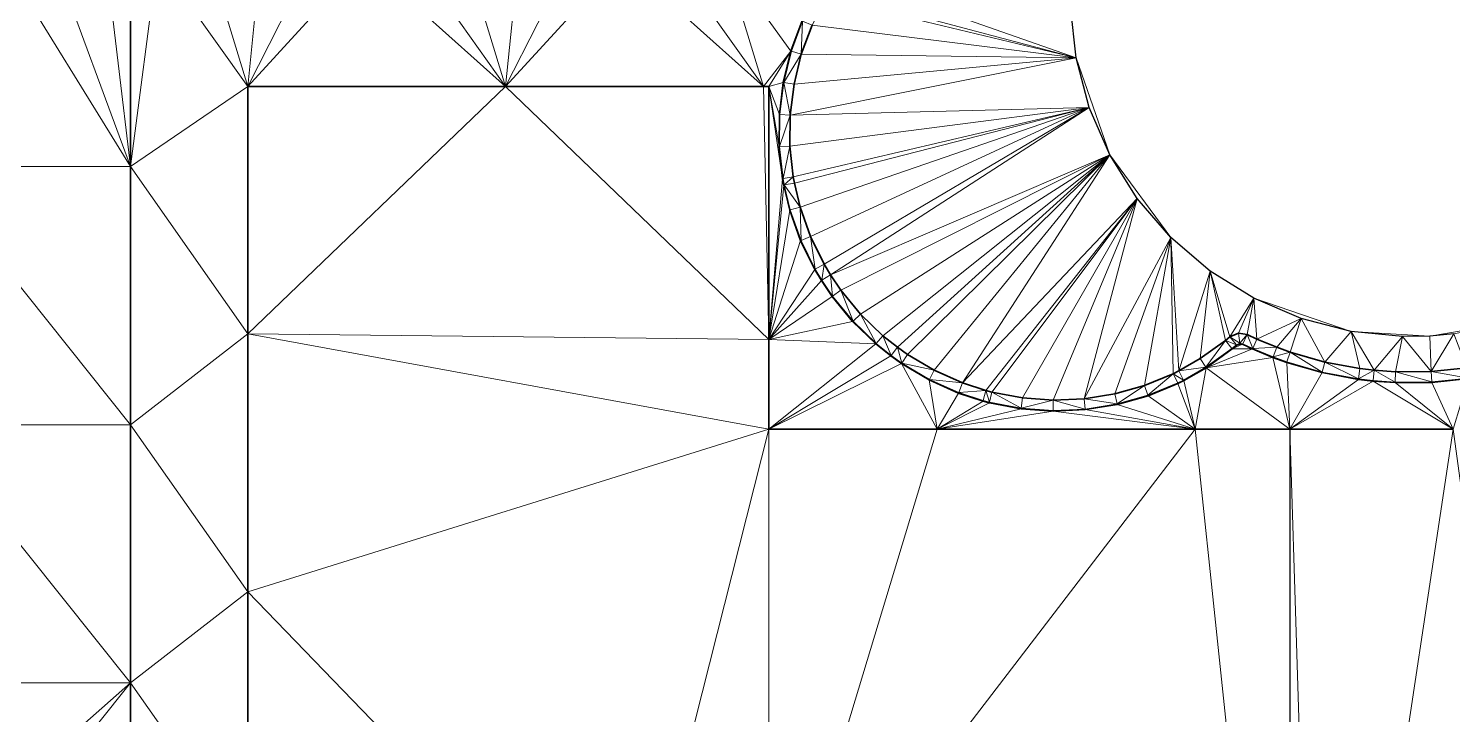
# Model space of a CAD drawing. Header units: metres. Extents: x 246428 to 246884, y 7418966 to 7419490.
# Drawn here: x 246824.65 to 246852.26, y 7419378 to 7419391.29 of the extents above; entities that cross this region are included whole.
import ezdxf

# ---------------------------------------------------------------- set-up
doc = ezdxf.new("R2010")
doc.units = ezdxf.units.M
doc.linetypes.add('blank name', pattern=[0])
doc.linetypes.add('HIDDEN', pattern=[9.525, 6.35, -3.175])
doc.layers.add('_12D_UNMAPPED', color=7, linetype='Continuous')
doc.layers.add('GRADELINES', color=250, linetype='HIDDEN', lineweight=25)
doc.layers.add('MISC_PATHS', color=7, linetype='Continuous', lineweight=35)
for name, color, linetype, lineweight, true_color in [('KERB_BACK', 7, 'Continuous', 35, 0x5fd2ff), ('KERB_LIP', 7, 'Continuous', 35, 0x5fd2ff), ('KERB_TOP', 7, 'Continuous', 18, 0xb9b9b9)]:
    doc.layers.add(name, color=color, linetype=linetype, lineweight=lineweight, true_color=true_color)

msp = doc.modelspace()

# ---------------------------------------------------------------- linework, layer by layer
at = {"layer": '_12D_UNMAPPED', "color": 3, "linetype": 'blank name', "lineweight": 0}
for points in [[(246826.627, 7419388.614, 36.378), (246822.627, 7419388.614, 36.338), (246824.149, 7419392.626, 36.327)], [(246825.149, 7419392.626, 36.337), (246826.627, 7419388.614, 36.378), (246824.149, 7419392.626, 36.327)], [(246826.149, 7419392.626, 36.347), (246826.627, 7419388.614, 36.378), (246825.149, 7419392.626, 36.337)], [(246826.627, 7419392.626, 36.351), (246826.627, 7419388.614, 36.378), (246826.149, 7419392.626, 36.347)], [(246826.627, 7419388.614, 36.378), (246826.627, 7419392.626, 36.351), (246827.149, 7419392.626, 36.355)], [(246828.9, 7419390.163, 36.391), (246826.627, 7419388.614, 36.378), (246827.149, 7419392.626, 36.355)], [(246828.149, 7419392.626, 36.363), (246828.9, 7419390.163, 36.391), (246827.149, 7419392.626, 36.355)], [(246829.149, 7419392.626, 36.371), (246828.9, 7419390.163, 36.391), (246828.149, 7419392.626, 36.363)], [(246833.9, 7419390.163, 36.428), (246828.9, 7419390.163, 36.391), (246831.149, 7419392.626, 36.387)], [(246831.149, 7419392.626, 36.387), (246828.9, 7419390.163, 36.391), (246830.149, 7419392.626, 36.379)], [(246830.149, 7419392.626, 36.379), (246828.9, 7419390.163, 36.391), (246829.149, 7419392.626, 36.371)], [(246832.149, 7419392.626, 36.395), (246833.9, 7419390.163, 36.428), (246831.149, 7419392.626, 36.387)], [(246833.149, 7419392.626, 36.402), (246833.9, 7419390.163, 36.428), (246832.149, 7419392.626, 36.395)], [(246834.149, 7419392.626, 36.41), (246833.9, 7419390.163, 36.428), (246833.149, 7419392.626, 36.402)], [(246838.9, 7419390.163, 36.465), (246833.9, 7419390.163, 36.428), (246836.149, 7419392.626, 36.426)], [(246836.149, 7419392.626, 36.426), (246833.9, 7419390.163, 36.428), (246835.149, 7419392.626, 36.418)], [(246835.149, 7419392.626, 36.418), (246833.9, 7419390.163, 36.428), (246834.149, 7419392.626, 36.41)], [(246837.149, 7419392.626, 36.434), (246838.9, 7419390.163, 36.465), (246836.149, 7419392.626, 36.426)], [(246838.149, 7419392.626, 36.441), (246838.9, 7419390.163, 36.465), (246837.149, 7419392.626, 36.434)], [(246839.648, 7419391.438, 36.462), (246839.431, 7419390.852, 36.465), (246838.149, 7419392.626, 36.441)], [(246839.431, 7419390.852, 36.465), (246838.9, 7419390.163, 36.465), (246838.149, 7419392.626, 36.441)], [(246844.959, 7419390.722, 36.998), (246840.175, 7419391.992, 36.917), (246840.395, 7419392.321, 36.921)], [(246844.959, 7419390.722, 36.998), (246840.395, 7419392.321, 36.921), (246844.853, 7419391.715, 36.996)], [(246844.959, 7419390.722, 36.998), (246840.113, 7419391.889, 36.916), (246840.175, 7419391.992, 36.917)], [(246844.959, 7419390.722, 36.998), (246839.841, 7419391.354, 36.912), (246840.113, 7419391.889, 36.916)], [(246839.431, 7419390.852, 36.465), (246839.648, 7419391.438, 36.462), (246839.441, 7419390.849, 36.909)], [(246839.441, 7419390.849, 36.909), (246839.648, 7419391.438, 36.462), (246839.657, 7419391.434, 36.912)], [(246839.441, 7419390.849, 36.909), (246839.657, 7419391.434, 36.912), (246839.632, 7419390.791, 36.909)], [(246839.632, 7419390.791, 36.909), (246839.657, 7419391.434, 36.912), (246839.841, 7419391.354, 36.912)], [(246839.632, 7419390.791, 36.909), (246839.841, 7419391.354, 36.912), (246844.959, 7419390.722, 36.998)], [(246839, 7419390.163, 36.465), (246838.9, 7419390.163, 36.465), (246839.431, 7419390.852, 36.465)], [(246839.283, 7419390.245, 36.467), (246839, 7419390.163, 36.465), (246839.431, 7419390.852, 36.465)], [(246839.283, 7419390.245, 36.467), (246839.431, 7419390.852, 36.465), (246839.441, 7419390.849, 36.909)], [(246839.293, 7419390.244, 36.907), (246839.283, 7419390.245, 36.467), (246839.441, 7419390.849, 36.909)], [(246839.293, 7419390.244, 36.907), (246839.441, 7419390.849, 36.909), (246839.632, 7419390.791, 36.909)], [(246839.49, 7419390.208, 36.907), (246839.293, 7419390.244, 36.907), (246839.632, 7419390.791, 36.909)], [(246839.416, 7419389.612, 36.906), (246839.49, 7419390.208, 36.907), (246844.959, 7419390.722, 36.998)], [(246845.214, 7419389.756, 37.003), (246839.416, 7419389.612, 36.906), (246844.959, 7419390.722, 36.998)], [(246839.49, 7419390.208, 36.907), (246839.632, 7419390.791, 36.909), (246844.959, 7419390.722, 36.998)], [(246845.612, 7419388.839, 37.01), (246845.214, 7419389.756, 37.003), (246844.959, 7419390.722, 36.998)], [(246826.627, 7419388.614, 36.378), (246828.9, 7419390.163, 36.391), (246828.9, 7419390.163, 36.391)], [(246828.9, 7419385.377, 36.423), (246826.627, 7419388.614, 36.378), (246828.9, 7419390.163, 36.391)], [(246833.9, 7419390.163, 36.428), (246839, 7419385.263, 36.498), (246828.9, 7419385.377, 36.423)], [(246833.9, 7419390.163, 36.428), (246828.9, 7419385.377, 36.423), (246828.9, 7419390.163, 36.391)], [(246833.9, 7419390.163, 36.428), (246828.9, 7419390.163, 36.391), (246828.9, 7419390.163, 36.391)], [(246839, 7419385.263, 36.498), (246833.9, 7419390.163, 36.428), (246838.9, 7419390.163, 36.465)], [(246839, 7419390.163, 36.465), (246839, 7419385.263, 36.498), (246838.9, 7419390.163, 36.465)], [(246839.207, 7419389.625, 36.471), (246839, 7419390.163, 36.465), (246839.283, 7419390.245, 36.467)], [(246839.27, 7419388.38, 36.479), (246839, 7419385.263, 36.498), (246839, 7419390.163, 36.465)], [(246839.202, 7419389.001, 36.475), (246839.27, 7419388.38, 36.479), (246839, 7419390.163, 36.465)], [(246839.202, 7419389.001, 36.475), (246839, 7419390.163, 36.465), (246839.207, 7419389.625, 36.471)], [(246839.207, 7419389.625, 36.471), (246839.283, 7419390.245, 36.467), (246839.293, 7419390.244, 36.907)], [(246839.217, 7419389.625, 36.906), (246839.207, 7419389.625, 36.471), (246839.293, 7419390.244, 36.907)], [(246839.217, 7419389.625, 36.906), (246839.293, 7419390.244, 36.907), (246839.416, 7419389.612, 36.906)], [(246839.416, 7419389.612, 36.906), (246839.293, 7419390.244, 36.907), (246839.49, 7419390.208, 36.907)], [(246839.477, 7419388.415, 36.908), (246839.412, 7419389.011, 36.906), (246845.214, 7419389.756, 37.003)], [(246839.412, 7419389.011, 36.906), (246839.416, 7419389.612, 36.906), (246845.214, 7419389.756, 37.003)], [(246839.498, 7419388.296, 36.908), (246839.477, 7419388.415, 36.908), (246845.214, 7419389.756, 37.003)], [(246839.61, 7419387.829, 36.91), (246839.498, 7419388.296, 36.908), (246845.214, 7419389.756, 37.003)], [(246839.811, 7419387.263, 36.914), (246839.61, 7419387.829, 36.91), (246845.214, 7419389.756, 37.003)], [(246840.075, 7419386.724, 36.919), (246839.811, 7419387.263, 36.914), (246845.214, 7419389.756, 37.003)], [(246840.198, 7419386.518, 36.921), (246840.075, 7419386.724, 36.919), (246845.214, 7419389.756, 37.003)], [(246845.612, 7419388.839, 37.01), (246840.198, 7419386.518, 36.921), (246845.214, 7419389.756, 37.003)], [(246839.212, 7419389.001, 36.906), (246839.202, 7419389.001, 36.475), (246839.217, 7419389.625, 36.906)], [(246839.202, 7419389.001, 36.475), (246839.207, 7419389.625, 36.471), (246839.217, 7419389.625, 36.906)], [(246839.212, 7419389.001, 36.906), (246839.217, 7419389.625, 36.906), (246839.416, 7419389.612, 36.906)], [(246839.412, 7419389.011, 36.906), (246839.212, 7419389.001, 36.906), (246839.416, 7419389.612, 36.906)], [(246839.27, 7419388.38, 36.479), (246839.202, 7419389.001, 36.475), (246839.212, 7419389.001, 36.906)], [(246839.28, 7419388.381, 36.908), (246839.212, 7419389.001, 36.906), (246839.412, 7419389.011, 36.906)], [(246839.28, 7419388.381, 36.908), (246839.27, 7419388.38, 36.479), (246839.212, 7419389.001, 36.906)], [(246839.477, 7419388.415, 36.908), (246839.28, 7419388.381, 36.908), (246839.412, 7419389.011, 36.906)], [(246840.4, 7419386.22, 36.925), (246840.198, 7419386.518, 36.921), (246845.612, 7419388.839, 37.01)], [(246840.781, 7419385.756, 36.931), (246840.4, 7419386.22, 36.925), (246845.612, 7419388.839, 37.01)], [(246841.213, 7419385.339, 36.939), (246840.781, 7419385.756, 36.931), (246845.612, 7419388.839, 37.01)], [(246841.495, 7419385.114, 36.944), (246841.213, 7419385.339, 36.939), (246845.612, 7419388.839, 37.01)], [(246841.691, 7419384.975, 36.947), (246841.495, 7419385.114, 36.944), (246845.612, 7419388.839, 37.01)], [(246842.207, 7419384.669, 36.956), (246841.691, 7419384.975, 36.947), (246845.612, 7419388.839, 37.01)], [(246842.755, 7419384.424, 36.965), (246842.207, 7419384.669, 36.956), (246845.612, 7419388.839, 37.01)], [(246846.144, 7419387.994, 37.019), (246842.755, 7419384.424, 36.965), (246845.612, 7419388.839, 37.01)], [(246846.797, 7419387.238, 37.03), (246846.144, 7419387.994, 37.019), (246845.612, 7419388.839, 37.01)], [(246826.627, 7419388.614, 36.378), (246826.627, 7419383.614, 36.412), (246822.627, 7419388.614, 36.338)], [(246822.627, 7419388.614, 36.338), (246826.627, 7419383.614, 36.412), (246822.627, 7419383.614, 36.372)], [(246826.627, 7419383.614, 36.412), (246826.627, 7419388.614, 36.378), (246828.9, 7419385.377, 36.423)], [(246839.27, 7419388.38, 36.479), (246839.292, 7419388.257, 36.48), (246839, 7419385.263, 36.498)], [(246839.302, 7419388.259, 36.908), (246839.27, 7419388.38, 36.479), (246839.28, 7419388.381, 36.908)], [(246839.292, 7419388.257, 36.48), (246839.27, 7419388.38, 36.479), (246839.302, 7419388.259, 36.908)], [(246839.302, 7419388.259, 36.908), (246839.28, 7419388.381, 36.908), (246839.477, 7419388.415, 36.908)], [(246839.498, 7419388.296, 36.908), (246839.302, 7419388.259, 36.908), (246839.477, 7419388.415, 36.908)], [(246839.409, 7419387.771, 36.485), (246839, 7419385.263, 36.498), (246839.292, 7419388.257, 36.48)], [(246839.409, 7419387.771, 36.485), (246839.292, 7419388.257, 36.48), (246839.302, 7419388.259, 36.908)], [(246839.61, 7419387.829, 36.91), (246839.302, 7419388.259, 36.908), (246839.498, 7419388.296, 36.908)], [(246839.418, 7419387.774, 36.91), (246839.409, 7419387.771, 36.485), (246839.302, 7419388.259, 36.908)], [(246839.418, 7419387.774, 36.91), (246839.302, 7419388.259, 36.908), (246839.61, 7419387.829, 36.91)], [(246839.626, 7419387.186, 36.914), (246839.418, 7419387.774, 36.91), (246839.61, 7419387.829, 36.91)], [(246839.811, 7419387.263, 36.914), (246839.626, 7419387.186, 36.914), (246839.61, 7419387.829, 36.91)], [(246843.212, 7419384.275, 36.973), (246842.755, 7419384.424, 36.965), (246846.144, 7419387.994, 37.019)], [(246843.328, 7419384.245, 36.975), (246843.212, 7419384.275, 36.973), (246846.144, 7419387.994, 37.019)], [(246843.918, 7419384.133, 36.985), (246843.328, 7419384.245, 36.975), (246846.144, 7419387.994, 37.019)], [(246844.517, 7419384.089, 36.995), (246843.918, 7419384.133, 36.985), (246846.144, 7419387.994, 37.019)], [(246845.117, 7419384.116, 37.005), (246844.517, 7419384.089, 36.995), (246846.144, 7419387.994, 37.019)], [(246846.797, 7419387.238, 37.03), (246845.117, 7419384.116, 37.005), (246846.144, 7419387.994, 37.019)], [(246839.617, 7419387.182, 36.49), (246839, 7419385.263, 36.498), (246839.409, 7419387.771, 36.485)], [(246839.626, 7419387.186, 36.914), (246839.409, 7419387.771, 36.485), (246839.418, 7419387.774, 36.91)], [(246839.617, 7419387.182, 36.49), (246839.409, 7419387.771, 36.485), (246839.626, 7419387.186, 36.914)], [(246839.901, 7419386.626, 36.919), (246839.626, 7419387.186, 36.914), (246839.811, 7419387.263, 36.914)], [(246840.075, 7419386.724, 36.919), (246839.901, 7419386.626, 36.919), (246839.811, 7419387.263, 36.914)], [(246839.892, 7419386.621, 36.496), (246839, 7419385.263, 36.498), (246839.617, 7419387.182, 36.49)], [(246839.892, 7419386.621, 36.496), (246839.617, 7419387.182, 36.49), (246839.626, 7419387.186, 36.914)], [(246839.901, 7419386.626, 36.919), (246839.892, 7419386.621, 36.496), (246839.626, 7419387.186, 36.914)], [(246845.709, 7419384.211, 37.015), (246845.117, 7419384.116, 37.005), (246846.797, 7419387.238, 37.03)], [(246846.287, 7419384.374, 37.025), (246845.709, 7419384.211, 37.015), (246846.797, 7419387.238, 37.03)], [(246846.842, 7419384.603, 37.034), (246846.287, 7419384.374, 37.025), (246846.797, 7419387.238, 37.03)], [(246847.557, 7419386.589, 37.043), (246846.95, 7419384.657, 37.036), (246846.797, 7419387.238, 37.03)], [(246846.95, 7419384.657, 37.036), (246846.842, 7419384.603, 37.034), (246846.797, 7419387.238, 37.03)], [(246840.029, 7419386.412, 36.921), (246839.901, 7419386.626, 36.919), (246840.075, 7419386.724, 36.919)], [(246840.198, 7419386.518, 36.921), (246840.029, 7419386.412, 36.921), (246840.075, 7419386.724, 36.919)], [(246840.02, 7419386.406, 36.498), (246839, 7419385.263, 36.498), (246839.892, 7419386.621, 36.496)], [(246840.029, 7419386.412, 36.921), (246839.892, 7419386.621, 36.496), (246839.901, 7419386.626, 36.919)], [(246840.02, 7419386.406, 36.498), (246839.892, 7419386.621, 36.496), (246840.029, 7419386.412, 36.921)], [(246840.239, 7419386.102, 36.925), (246840.029, 7419386.412, 36.921), (246840.198, 7419386.518, 36.921)], [(246840.4, 7419386.22, 36.925), (246840.239, 7419386.102, 36.925), (246840.198, 7419386.518, 36.921)], [(246847.367, 7419384.895, 37.043), (246846.95, 7419384.657, 37.036), (246847.557, 7419386.589, 37.043)], [(246847.854, 7419385.245, 37.051), (246847.367, 7419384.895, 37.043), (246847.557, 7419386.589, 37.043)], [(246847.942, 7419385.318, 37.052), (246847.854, 7419385.245, 37.051), (246847.557, 7419386.589, 37.043)], [(246848.406, 7419386.063, 37.057), (246847.942, 7419385.318, 37.052), (246847.557, 7419386.589, 37.043)], [(246840.23, 7419386.096, 36.502), (246839, 7419385.263, 36.498), (246840.02, 7419386.406, 36.498)], [(246840.239, 7419386.102, 36.925), (246840.02, 7419386.406, 36.498), (246840.029, 7419386.412, 36.921)], [(246840.23, 7419386.096, 36.502), (246840.02, 7419386.406, 36.498), (246840.239, 7419386.102, 36.925)], [(246840.634, 7419385.62, 36.931), (246840.239, 7419386.102, 36.925), (246840.4, 7419386.22, 36.925)], [(246840.781, 7419385.756, 36.931), (246840.634, 7419385.62, 36.931), (246840.4, 7419386.22, 36.925)], [(246840.627, 7419385.613, 36.508), (246839, 7419385.263, 36.498), (246840.23, 7419386.096, 36.502)], [(246840.634, 7419385.62, 36.931), (246840.23, 7419386.096, 36.502), (246840.239, 7419386.102, 36.925)], [(246840.627, 7419385.613, 36.508), (246840.23, 7419386.096, 36.502), (246840.634, 7419385.62, 36.931)], [(246848.11, 7419385.39, 37.053), (246847.942, 7419385.318, 37.052), (246848.406, 7419386.063, 37.057)], [(246848.278, 7419385.361, 37.054), (246848.11, 7419385.39, 37.053), (246848.406, 7419386.063, 37.057)], [(246848.465, 7419385.273, 37.057), (246848.278, 7419385.361, 37.054), (246848.406, 7419386.063, 37.057)], [(246850.292, 7419385.421, 37.088), (246849.325, 7419385.67, 37.072), (246848.406, 7419386.063, 37.057)], [(246849.325, 7419385.67, 37.072), (246848.465, 7419385.273, 37.057), (246848.406, 7419386.063, 37.057)], [(246841.077, 7419385.18, 36.514), (246839, 7419385.263, 36.498), (246840.627, 7419385.613, 36.508)], [(246841.083, 7419385.187, 36.939), (246840.627, 7419385.613, 36.508), (246840.634, 7419385.62, 36.931)], [(246841.077, 7419385.18, 36.514), (246840.627, 7419385.613, 36.508), (246841.083, 7419385.187, 36.939)], [(246841.083, 7419385.187, 36.939), (246840.634, 7419385.62, 36.931), (246840.781, 7419385.756, 36.931)], [(246841.083, 7419385.187, 36.939), (246840.781, 7419385.756, 36.931), (246841.213, 7419385.339, 36.939)], [(246848.849, 7419385.114, 37.064), (246848.465, 7419385.273, 37.057), (246849.325, 7419385.67, 37.072)], [(246849.11, 7419385.019, 37.068), (246848.849, 7419385.114, 37.064), (246849.325, 7419385.67, 37.072)], [(246849.778, 7419384.828, 37.08), (246849.11, 7419385.019, 37.068), (246849.325, 7419385.67, 37.072)], [(246850.292, 7419385.421, 37.088), (246849.778, 7419384.828, 37.08), (246849.325, 7419385.67, 37.072)], [(246828.9, 7419380.377, 36.457), (246826.627, 7419383.614, 36.412), (246828.9, 7419385.377, 36.423)], [(246839, 7419385.263, 36.498), (246839, 7419383.53, 36.51), (246828.9, 7419385.377, 36.423)], [(246839, 7419383.53, 36.51), (246828.9, 7419380.377, 36.457), (246828.9, 7419385.377, 36.423)], [(246841.375, 7419384.954, 36.944), (246841.083, 7419385.187, 36.939), (246841.213, 7419385.339, 36.939)], [(246841.495, 7419385.114, 36.944), (246841.375, 7419384.954, 36.944), (246841.213, 7419385.339, 36.939)], [(246848.11, 7419385.39, 37.053), (246848.131, 7419385.191, 37.053), (246847.942, 7419385.318, 37.052)], [(246848.278, 7419385.361, 37.054), (246848.131, 7419385.191, 37.053), (246848.11, 7419385.39, 37.053)], [(246848.19, 7419385.181, 37.054), (246848.131, 7419385.191, 37.053), (246848.278, 7419385.361, 37.054)], [(246848.383, 7419385.091, 37.057), (246848.19, 7419385.181, 37.054), (246848.278, 7419385.361, 37.054)], [(246848.465, 7419385.273, 37.057), (246848.383, 7419385.091, 37.057), (246848.278, 7419385.361, 37.054)], [(246850.46, 7419384.701, 37.091), (246849.778, 7419384.828, 37.08), (246850.292, 7419385.421, 37.088)], [(246851.817, 7419385.329, 37.113), (246851.286, 7419385.321, 37.104), (246850.292, 7419385.421, 37.088)], [(246851.286, 7419385.321, 37.104), (246850.736, 7419384.669, 37.096), (246850.292, 7419385.421, 37.088)], [(246850.736, 7419384.669, 37.096), (246850.46, 7419384.701, 37.091), (246850.292, 7419385.421, 37.088)], [(246851.817, 7419385.329, 37.113), (246851.845, 7419384.644, 37.114), (246851.286, 7419385.321, 37.104)], [(246853.263, 7419385.572, 37.136), (246852.284, 7419385.372, 37.121), (246851.817, 7419385.329, 37.113)], [(246852.284, 7419385.372, 37.121), (246851.845, 7419384.644, 37.114), (246851.817, 7419385.329, 37.113)], [(246852.536, 7419384.715, 37.126), (246851.845, 7419384.644, 37.114), (246852.284, 7419385.372, 37.121)], [(246839, 7419383.53, 36.51), (246839, 7419385.263, 36.498), (246841.077, 7419385.18, 36.514)], [(246839, 7419383.53, 36.51), (246841.077, 7419385.18, 36.514), (246841.37, 7419384.946, 36.518)], [(246841.077, 7419385.18, 36.514), (246841.083, 7419385.187, 36.939), (246841.37, 7419384.946, 36.518)], [(246841.37, 7419384.946, 36.518), (246841.083, 7419385.187, 36.939), (246841.375, 7419384.954, 36.944)], [(246841.579, 7419384.809, 36.947), (246841.375, 7419384.954, 36.944), (246841.495, 7419385.114, 36.944)], [(246841.691, 7419384.975, 36.947), (246841.579, 7419384.809, 36.947), (246841.495, 7419385.114, 36.944)], [(246847.854, 7419385.245, 37.051), (246847.474, 7419384.726, 37.043), (246847.367, 7419384.895, 37.043)], [(246847.98, 7419385.09, 37.051), (246847.474, 7419384.726, 37.043), (246847.854, 7419385.245, 37.051)], [(246847.98, 7419385.09, 37.051), (246847.479, 7419384.718, 36.564), (246847.474, 7419384.726, 37.043)], [(246847.986, 7419385.082, 36.566), (246847.479, 7419384.718, 36.564), (246847.98, 7419385.09, 37.051)], [(246848.379, 7419385.082, 36.569), (246848.774, 7419384.917, 36.573), (246847.479, 7419384.718, 36.564)], [(246847.986, 7419385.082, 36.566), (246848.379, 7419385.082, 36.569), (246847.479, 7419384.718, 36.564)], [(246847.942, 7419385.318, 37.052), (246848.071, 7419385.165, 37.052), (246847.854, 7419385.245, 37.051)], [(246848.071, 7419385.165, 37.052), (246847.98, 7419385.09, 37.051), (246847.854, 7419385.245, 37.051)], [(246848.131, 7419385.191, 37.053), (246848.071, 7419385.165, 37.052), (246847.942, 7419385.318, 37.052)], [(246848.071, 7419385.165, 37.052), (246847.986, 7419385.082, 36.566), (246847.98, 7419385.09, 37.051)], [(246848.186, 7419385.172, 36.567), (246848.379, 7419385.082, 36.569), (246847.986, 7419385.082, 36.566)], [(246848.078, 7419385.158, 36.566), (246848.186, 7419385.172, 36.567), (246847.986, 7419385.082, 36.566)], [(246848.078, 7419385.158, 36.566), (246847.986, 7419385.082, 36.566), (246848.071, 7419385.165, 37.052)], [(246848.131, 7419385.191, 37.053), (246848.132, 7419385.181, 36.566), (246848.071, 7419385.165, 37.052)], [(246848.132, 7419385.181, 36.566), (246848.078, 7419385.158, 36.566), (246848.071, 7419385.165, 37.052)], [(246848.132, 7419385.181, 36.566), (246848.186, 7419385.172, 36.567), (246848.078, 7419385.158, 36.566)], [(246848.19, 7419385.181, 37.054), (246848.132, 7419385.181, 36.566), (246848.131, 7419385.191, 37.053)], [(246848.186, 7419385.172, 36.567), (246848.132, 7419385.181, 36.566), (246848.19, 7419385.181, 37.054)], [(246848.379, 7419385.082, 36.569), (246848.186, 7419385.172, 36.567), (246848.19, 7419385.181, 37.054)], [(246848.383, 7419385.091, 37.057), (246848.379, 7419385.082, 36.569), (246848.19, 7419385.181, 37.054)], [(246848.778, 7419384.927, 37.064), (246848.379, 7419385.082, 36.569), (246848.383, 7419385.091, 37.057)], [(246848.774, 7419384.917, 36.573), (246848.379, 7419385.082, 36.569), (246848.778, 7419384.927, 37.064)], [(246848.849, 7419385.114, 37.064), (246848.383, 7419385.091, 37.057), (246848.465, 7419385.273, 37.057)], [(246848.778, 7419384.927, 37.064), (246848.383, 7419385.091, 37.057), (246848.849, 7419385.114, 37.064)], [(246849.11, 7419385.019, 37.068), (246848.778, 7419384.927, 37.064), (246848.849, 7419385.114, 37.064)], [(246851.151, 7419384.64, 37.103), (246850.736, 7419384.669, 37.096), (246851.286, 7419385.321, 37.104)], [(246851.845, 7419384.644, 37.114), (246851.151, 7419384.64, 37.103), (246851.286, 7419385.321, 37.104)], [(246841.573, 7419384.801, 36.52), (246839, 7419383.53, 36.51), (246841.37, 7419384.946, 36.518)], [(246842.267, 7419383.53, 36.534), (246839, 7419383.53, 36.51), (246841.573, 7419384.801, 36.52)], [(246841.573, 7419384.801, 36.52), (246841.37, 7419384.946, 36.518), (246841.375, 7419384.954, 36.944)], [(246841.579, 7419384.809, 36.947), (246841.573, 7419384.801, 36.52), (246841.375, 7419384.954, 36.944)], [(246842.111, 7419384.482, 36.526), (246841.573, 7419384.801, 36.52), (246841.579, 7419384.809, 36.947)], [(246842.111, 7419384.482, 36.526), (246842.267, 7419383.53, 36.534), (246841.573, 7419384.801, 36.52)], [(246842.207, 7419384.669, 36.956), (246841.579, 7419384.809, 36.947), (246841.691, 7419384.975, 36.947)], [(246842.115, 7419384.491, 36.956), (246842.111, 7419384.482, 36.526), (246841.579, 7419384.809, 36.947)], [(246842.115, 7419384.491, 36.956), (246841.579, 7419384.809, 36.947), (246842.207, 7419384.669, 36.956)], [(246847.367, 7419384.895, 37.043), (246847.474, 7419384.726, 37.043), (246846.95, 7419384.657, 37.036)], [(246848.774, 7419384.917, 36.573), (246849.1, 7419383.53, 36.585), (246847.479, 7419384.718, 36.564)], [(246849.043, 7419384.821, 36.572), (246848.774, 7419384.917, 36.573), (246848.778, 7419384.927, 37.064)], [(246849.043, 7419384.821, 36.572), (246849.1, 7419383.53, 36.585), (246848.774, 7419384.917, 36.573)], [(246849.046, 7419384.83, 37.068), (246848.778, 7419384.927, 37.064), (246849.11, 7419385.019, 37.068)], [(246849.046, 7419384.83, 37.068), (246849.043, 7419384.821, 36.572), (246848.778, 7419384.927, 37.064)], [(246849.732, 7419384.634, 37.08), (246849.043, 7419384.821, 36.572), (246849.046, 7419384.83, 37.068)], [(246849.729, 7419384.624, 36.57), (246849.043, 7419384.821, 36.572), (246849.732, 7419384.634, 37.08)], [(246849.729, 7419384.624, 36.57), (246849.1, 7419383.53, 36.585), (246849.043, 7419384.821, 36.572)], [(246849.732, 7419384.634, 37.08), (246849.046, 7419384.83, 37.068), (246849.11, 7419385.019, 37.068)], [(246849.778, 7419384.828, 37.08), (246849.732, 7419384.634, 37.08), (246849.11, 7419385.019, 37.068)], [(246850.433, 7419384.503, 37.091), (246849.732, 7419384.634, 37.08), (246849.778, 7419384.828, 37.08)], [(246850.46, 7419384.701, 37.091), (246850.433, 7419384.503, 37.091), (246849.778, 7419384.828, 37.08)], [(246842.755, 7419384.424, 36.965), (246842.115, 7419384.491, 36.956), (246842.207, 7419384.669, 36.956)], [(246846.842, 7419384.603, 37.034), (246846.352, 7419384.185, 37.025), (246846.287, 7419384.374, 37.025)], [(246846.929, 7419384.423, 37.034), (246846.352, 7419384.185, 37.025), (246846.842, 7419384.603, 37.034)], [(246846.95, 7419384.657, 37.036), (246847.041, 7419384.479, 37.036), (246846.842, 7419384.603, 37.034)], [(246847.041, 7419384.479, 37.036), (246846.929, 7419384.423, 37.034), (246846.842, 7419384.603, 37.034)], [(246847.474, 7419384.726, 37.043), (246847.041, 7419384.479, 37.036), (246846.95, 7419384.657, 37.036)], [(246847.474, 7419384.726, 37.043), (246847.045, 7419384.47, 36.563), (246847.041, 7419384.479, 37.036)], [(246847.479, 7419384.718, 36.564), (246847.045, 7419384.47, 36.563), (246847.474, 7419384.726, 37.043)], [(246847.479, 7419384.718, 36.564), (246847.267, 7419383.53, 36.571), (246847.045, 7419384.47, 36.563)], [(246849.1, 7419383.53, 36.585), (246847.267, 7419383.53, 36.571), (246847.479, 7419384.718, 36.564)], [(246850.431, 7419384.493, 36.567), (246849.1, 7419383.53, 36.585), (246849.729, 7419384.624, 36.57)], [(246850.433, 7419384.503, 37.091), (246849.729, 7419384.624, 36.57), (246849.732, 7419384.634, 37.08)], [(246850.431, 7419384.493, 36.567), (246849.729, 7419384.624, 36.57), (246850.433, 7419384.503, 37.091)], [(246850.716, 7419384.47, 37.096), (246850.431, 7419384.493, 36.567), (246850.433, 7419384.503, 37.091)], [(246850.736, 7419384.669, 37.096), (246850.433, 7419384.503, 37.091), (246850.46, 7419384.701, 37.091)], [(246850.716, 7419384.47, 37.096), (246850.433, 7419384.503, 37.091), (246850.736, 7419384.669, 37.096)], [(246851.143, 7419384.44, 37.103), (246850.716, 7419384.47, 37.096), (246850.736, 7419384.669, 37.096)], [(246851.151, 7419384.64, 37.103), (246851.143, 7419384.44, 37.103), (246850.736, 7419384.669, 37.096)], [(246851.856, 7419384.445, 37.114), (246851.143, 7419384.44, 37.103), (246851.151, 7419384.64, 37.103)], [(246851.845, 7419384.644, 37.114), (246851.856, 7419384.445, 37.114), (246851.151, 7419384.64, 37.103)], [(246852.536, 7419384.715, 37.126), (246852.565, 7419384.517, 37.126), (246851.845, 7419384.644, 37.114)], [(246852.565, 7419384.517, 37.126), (246851.856, 7419384.445, 37.114), (246851.845, 7419384.644, 37.114)], [(246852.565, 7419384.517, 37.126), (246852.567, 7419384.507, 36.552), (246851.856, 7419384.445, 37.114)], [(246852.567, 7419384.507, 36.552), (246851.857, 7419384.435, 36.558), (246851.856, 7419384.445, 37.114)], [(246852.567, 7419384.507, 36.552), (246852.267, 7419383.53, 36.561), (246851.857, 7419384.435, 36.558)], [(246842.681, 7419384.228, 36.532), (246842.111, 7419384.482, 36.526), (246842.115, 7419384.491, 36.956)], [(246842.681, 7419384.228, 36.532), (246842.267, 7419383.53, 36.534), (246842.111, 7419384.482, 36.526)], [(246842.685, 7419384.237, 36.965), (246842.681, 7419384.228, 36.532), (246842.115, 7419384.491, 36.956)], [(246842.685, 7419384.237, 36.965), (246842.115, 7419384.491, 36.956), (246842.755, 7419384.424, 36.965)], [(246843.156, 7419384.073, 36.537), (246842.267, 7419383.53, 36.534), (246842.681, 7419384.228, 36.532)], [(246843.156, 7419384.073, 36.537), (246842.681, 7419384.228, 36.532), (246842.685, 7419384.237, 36.965)], [(246843.212, 7419384.275, 36.973), (246842.685, 7419384.237, 36.965), (246842.755, 7419384.424, 36.965)], [(246843.159, 7419384.082, 36.973), (246842.685, 7419384.237, 36.965), (246843.212, 7419384.275, 36.973)], [(246843.159, 7419384.082, 36.973), (246843.156, 7419384.073, 36.537), (246842.685, 7419384.237, 36.965)], [(246843.28, 7419384.051, 36.975), (246843.159, 7419384.082, 36.973), (246843.212, 7419384.275, 36.973)], [(246843.328, 7419384.245, 36.975), (246843.28, 7419384.051, 36.975), (246843.212, 7419384.275, 36.973)], [(246843.892, 7419383.934, 36.985), (246843.28, 7419384.051, 36.975), (246843.328, 7419384.245, 36.975)], [(246843.918, 7419384.133, 36.985), (246843.892, 7419383.934, 36.985), (246843.328, 7419384.245, 36.975)], [(246846.287, 7419384.374, 37.025), (246845.752, 7419384.016, 37.015), (246845.709, 7419384.211, 37.015)], [(246846.352, 7419384.185, 37.025), (246845.752, 7419384.016, 37.015), (246846.287, 7419384.374, 37.025)], [(246846.929, 7419384.423, 37.034), (246846.356, 7419384.176, 36.559), (246846.352, 7419384.185, 37.025)], [(246846.933, 7419384.414, 36.562), (246846.356, 7419384.176, 36.559), (246846.929, 7419384.423, 37.034)], [(246846.933, 7419384.414, 36.562), (246847.267, 7419383.53, 36.571), (246846.356, 7419384.176, 36.559)], [(246847.041, 7419384.479, 37.036), (246846.933, 7419384.414, 36.562), (246846.929, 7419384.423, 37.034)], [(246847.045, 7419384.47, 36.563), (246846.933, 7419384.414, 36.562), (246847.041, 7419384.479, 37.036)], [(246847.045, 7419384.47, 36.563), (246847.267, 7419383.53, 36.571), (246846.933, 7419384.414, 36.562)], [(246850.715, 7419384.46, 36.566), (246849.1, 7419383.53, 36.585), (246850.431, 7419384.493, 36.567)], [(246852.267, 7419383.53, 36.561), (246849.1, 7419383.53, 36.585), (246850.715, 7419384.46, 36.566)], [(246850.715, 7419384.46, 36.566), (246850.431, 7419384.493, 36.567), (246850.716, 7419384.47, 37.096)], [(246851.143, 7419384.43, 36.563), (246850.715, 7419384.46, 36.566), (246850.716, 7419384.47, 37.096)], [(246851.143, 7419384.43, 36.563), (246852.267, 7419383.53, 36.561), (246850.715, 7419384.46, 36.566)], [(246851.143, 7419384.44, 37.103), (246851.143, 7419384.43, 36.563), (246850.716, 7419384.47, 37.096)], [(246851.857, 7419384.435, 36.558), (246851.143, 7419384.43, 36.563), (246851.856, 7419384.445, 37.114)], [(246851.856, 7419384.445, 37.114), (246851.143, 7419384.43, 36.563), (246851.143, 7419384.44, 37.103)], [(246851.857, 7419384.435, 36.558), (246852.267, 7419383.53, 36.561), (246851.143, 7419384.43, 36.563)], [(246843.277, 7419384.041, 36.538), (246842.267, 7419383.53, 36.534), (246843.156, 7419384.073, 36.537)], [(246843.891, 7419383.924, 36.543), (246842.267, 7419383.53, 36.534), (246843.277, 7419384.041, 36.538)], [(246843.277, 7419384.041, 36.538), (246843.156, 7419384.073, 36.537), (246843.159, 7419384.082, 36.973)], [(246843.28, 7419384.051, 36.975), (246843.277, 7419384.041, 36.538), (246843.159, 7419384.082, 36.973)], [(246843.891, 7419383.924, 36.543), (246843.277, 7419384.041, 36.538), (246843.28, 7419384.051, 36.975)], [(246843.892, 7419383.934, 36.985), (246843.891, 7419383.924, 36.543), (246843.28, 7419384.051, 36.975)], [(246844.517, 7419384.089, 36.995), (246843.892, 7419383.934, 36.985), (246843.918, 7419384.133, 36.985)], [(246844.514, 7419383.889, 36.995), (246843.892, 7419383.934, 36.985), (246844.517, 7419384.089, 36.995)], [(246845.137, 7419383.917, 37.005), (246844.514, 7419383.889, 36.995), (246844.517, 7419384.089, 36.995)], [(246845.117, 7419384.116, 37.005), (246845.137, 7419383.917, 37.005), (246844.517, 7419384.089, 36.995)], [(246845.709, 7419384.211, 37.015), (246845.752, 7419384.016, 37.015), (246845.117, 7419384.116, 37.005)], [(246845.752, 7419384.016, 37.015), (246845.137, 7419383.917, 37.005), (246845.117, 7419384.116, 37.005)], [(246845.752, 7419384.016, 37.015), (246845.755, 7419384.006, 36.556), (246845.137, 7419383.917, 37.005)], [(246845.755, 7419384.006, 36.556), (246845.138, 7419383.907, 36.553), (246845.137, 7419383.917, 37.005)], [(246845.755, 7419384.006, 36.556), (246847.267, 7419383.53, 36.571), (246845.138, 7419383.907, 36.553)], [(246846.352, 7419384.185, 37.025), (246845.755, 7419384.006, 36.556), (246845.752, 7419384.016, 37.015)], [(246846.356, 7419384.176, 36.559), (246845.755, 7419384.006, 36.556), (246846.352, 7419384.185, 37.025)], [(246846.356, 7419384.176, 36.559), (246847.267, 7419383.53, 36.571), (246845.755, 7419384.006, 36.556)], [(246844.514, 7419383.879, 36.548), (246842.267, 7419383.53, 36.534), (246843.891, 7419383.924, 36.543)], [(246847.267, 7419383.53, 36.571), (246842.267, 7419383.53, 36.534), (246844.514, 7419383.879, 36.548)], [(246844.514, 7419383.889, 36.995), (246843.891, 7419383.924, 36.543), (246843.892, 7419383.934, 36.985)], [(246844.514, 7419383.879, 36.548), (246843.891, 7419383.924, 36.543), (246844.514, 7419383.889, 36.995)], [(246845.137, 7419383.917, 37.005), (246845.138, 7419383.907, 36.553), (246844.514, 7419383.889, 36.995)], [(246845.138, 7419383.907, 36.553), (246847.267, 7419383.53, 36.571), (246844.514, 7419383.879, 36.548)], [(246845.138, 7419383.907, 36.553), (246844.514, 7419383.879, 36.548), (246844.514, 7419383.889, 36.995)], [(246826.627, 7419383.614, 36.412), (246826.627, 7419378.614, 36.446), (246822.627, 7419383.614, 36.372)], [(246822.627, 7419383.614, 36.372), (246826.627, 7419378.614, 36.446), (246822.627, 7419378.614, 36.406)], [(246826.627, 7419378.614, 36.446), (246826.627, 7419383.614, 36.412), (246828.9, 7419380.377, 36.457)], [(246839, 7419383.53, 36.51), (246836.276, 7419372.753, 36.563), (246828.9, 7419380.377, 36.457)], [(246839, 7419372.753, 36.583), (246836.276, 7419372.753, 36.563), (246839, 7419383.53, 36.51)], [(246842.267, 7419383.53, 36.534), (246839, 7419372.753, 36.583), (246839, 7419383.53, 36.51)], [(246849.1, 7419366.12, 36.702), (246839, 7419372.753, 36.583), (246847.267, 7419383.53, 36.571)], [(246847.267, 7419383.53, 36.571), (246839, 7419372.753, 36.583), (246842.267, 7419383.53, 36.534)], [(246849.1, 7419366.12, 36.702), (246847.267, 7419383.53, 36.571), (246849.1, 7419383.53, 36.585)], [(246849.643, 7419366.12, 36.698), (246849.1, 7419366.12, 36.702), (246849.1, 7419383.53, 36.585)], [(246849.643, 7419366.12, 36.698), (246849.1, 7419383.53, 36.585), (246852.267, 7419383.53, 36.561)], [(246854.643, 7419366.12, 36.661), (246849.643, 7419366.12, 36.698), (246852.267, 7419383.53, 36.561)], [(246828.9, 7419375.377, 36.491), (246826.627, 7419378.614, 36.446), (246828.9, 7419380.377, 36.457)], [(246836.276, 7419372.753, 36.563), (246828.9, 7419375.377, 36.491), (246828.9, 7419380.377, 36.457)], [(246826.627, 7419373.614, 36.48), (246822.627, 7419373.614, 36.44), (246826.627, 7419378.614, 36.446)], [(246826.627, 7419378.614, 36.446), (246822.627, 7419373.614, 36.44), (246822.627, 7419375.087, 36.43)], [(246826.627, 7419378.614, 36.446), (246822.627, 7419375.087, 36.43), (246822.627, 7419378.614, 36.406)], [(246826.627, 7419373.925, 36.484), (246826.627, 7419378.614, 36.446), (246828.9, 7419375.377, 36.491)], [(246826.627, 7419373.925, 36.484), (246826.627, 7419373.614, 36.48), (246826.627, 7419378.614, 36.446)]]:
    msp.add_3dface(points, dxfattribs=at)
at = {"layer": 'GRADELINES'}
for points in [[(246852.284, 7419385.372, 37.121), (246851.817, 7419385.329, 37.113), (246851.817, 7419385.329, 37.113), (246851.286, 7419385.321, 37.104), (246851.286, 7419385.321, 37.104), (246850.292, 7419385.421, 37.088), (246850.292, 7419385.421, 37.088), (246849.325, 7419385.67, 37.072), (246849.325, 7419385.67, 37.072), (246848.406, 7419386.063, 37.057), (246848.406, 7419386.063, 37.057), (246847.557, 7419386.589, 37.043), (246847.557, 7419386.589, 37.043), (246846.797, 7419387.238, 37.03), (246846.797, 7419387.238, 37.03), (246846.144, 7419387.994, 37.019), (246846.144, 7419387.994, 37.019), (246845.612, 7419388.839, 37.01), (246845.612, 7419388.839, 37.01), (246845.214, 7419389.756, 37.003), (246845.214, 7419389.756, 37.003), (246844.959, 7419390.722, 36.998), (246844.959, 7419390.722, 36.998), (246844.853, 7419391.715, 36.996)], [(246849.1, 7419383.53, 36.585), (246849.1, 7419366.12, 36.702)]]:
    msp.add_polyline3d(points, dxfattribs=at)
at = {"layer": 'KERB_BACK'}
for points in [[(246852.536, 7419384.715, 37.126), (246851.845, 7419384.644, 37.114), (246851.151, 7419384.64, 37.103), (246850.736, 7419384.669, 37.096), (246850.46, 7419384.701, 37.091), (246849.778, 7419384.828, 37.08), (246849.11, 7419385.019, 37.068), (246848.849, 7419385.114, 37.064), (246848.465, 7419385.273, 37.057), (246848.278, 7419385.361, 37.054), (246848.11, 7419385.39, 37.053), (246847.942, 7419385.318, 37.052), (246847.854, 7419385.245, 37.051), (246847.367, 7419384.895, 37.043), (246846.95, 7419384.657, 37.036), (246846.842, 7419384.603, 37.034), (246846.287, 7419384.374, 37.025), (246845.709, 7419384.211, 37.015), (246845.117, 7419384.116, 37.005), (246844.517, 7419384.089, 36.995), (246843.918, 7419384.133, 36.985), (246843.328, 7419384.245, 36.975), (246843.212, 7419384.275, 36.973), (246842.755, 7419384.424, 36.965), (246842.207, 7419384.669, 36.956), (246841.691, 7419384.975, 36.947), (246841.495, 7419385.114, 36.944), (246841.213, 7419385.339, 36.939), (246840.781, 7419385.756, 36.931), (246840.4, 7419386.22, 36.925), (246840.198, 7419386.518, 36.921), (246840.075, 7419386.724, 36.919), (246839.811, 7419387.263, 36.914), (246839.61, 7419387.829, 36.91), (246839.498, 7419388.296, 36.908), (246839.477, 7419388.415, 36.908), (246839.412, 7419389.011, 36.906), (246839.416, 7419389.612, 36.906), (246839.49, 7419390.208, 36.907), (246839.632, 7419390.791, 36.909), (246839.841, 7419391.354, 36.912)], [(246828.9, 7419390.163, 36.391), (246833.9, 7419390.163, 36.428), (246838.9, 7419390.163, 36.465), (246839, 7419390.163, 36.465), (246839, 7419390.163, 36.465), (246839, 7419390.163, 36.465), (246839, 7419390.163, 36.465), (246839, 7419390.163, 36.465), (246839, 7419390.163, 36.465), (246839, 7419390.163, 36.465), (246839, 7419390.163, 36.465), (246839, 7419390.163, 36.465), (246839, 7419390.163, 36.465), (246839, 7419390.163, 36.465), (246839, 7419385.263, 36.498), (246839, 7419383.53, 36.51), (246839, 7419383.53, 36.51), (246839, 7419383.53, 36.51), (246839, 7419383.53, 36.51), (246839, 7419383.53, 36.51), (246839, 7419383.53, 36.51), (246839, 7419383.53, 36.51), (246839, 7419383.53, 36.51), (246839, 7419383.53, 36.51), (246839, 7419383.53, 36.51), (246839, 7419383.53, 36.51), (246842.267, 7419383.53, 36.534), (246847.267, 7419383.53, 36.571), (246849.1, 7419383.53, 36.585), (246852.267, 7419383.53, 36.561)], [(246828.9, 7419375.377, 36.491), (246828.9, 7419380.377, 36.457), (246828.9, 7419385.377, 36.423), (246828.9, 7419390.163, 36.391), (246828.9, 7419390.163, 36.391), (246828.9, 7419390.163, 36.391), (246828.9, 7419390.163, 36.391), (246828.9, 7419390.163, 36.391), (246828.9, 7419390.163, 36.391), (246828.9, 7419390.163, 36.391), (246828.9, 7419390.163, 36.391), (246828.9, 7419390.163, 36.391), (246828.9, 7419390.163, 36.391), (246828.9, 7419390.163, 36.391), (246828.9, 7419390.163, 36.391)]]:
    msp.add_polyline3d(points, dxfattribs=at)
at = {"layer": 'KERB_LIP'}
msp.add_polyline3d([(246852.567, 7419384.507, 36.552), (246851.857, 7419384.435, 36.558), (246851.143, 7419384.43, 36.563), (246850.715, 7419384.46, 36.566), (246850.431, 7419384.493, 36.567), (246849.729, 7419384.624, 36.57), (246849.043, 7419384.821, 36.572), (246848.774, 7419384.917, 36.573), (246848.379, 7419385.082, 36.569), (246848.186, 7419385.172, 36.567), (246848.132, 7419385.181, 36.566), (246848.078, 7419385.158, 36.566), (246847.986, 7419385.082, 36.566), (246847.479, 7419384.718, 36.564), (246847.045, 7419384.47, 36.563), (246846.933, 7419384.414, 36.562), (246846.356, 7419384.176, 36.559), (246845.755, 7419384.006, 36.556), (246845.138, 7419383.907, 36.553), (246844.514, 7419383.879, 36.548), (246843.891, 7419383.924, 36.543), (246843.277, 7419384.041, 36.538), (246843.156, 7419384.073, 36.537), (246842.681, 7419384.228, 36.532), (246842.111, 7419384.482, 36.526), (246841.573, 7419384.801, 36.52), (246841.37, 7419384.946, 36.518), (246841.077, 7419385.18, 36.514), (246840.627, 7419385.613, 36.508), (246840.23, 7419386.096, 36.502), (246840.02, 7419386.406, 36.498), (246839.892, 7419386.621, 36.496), (246839.617, 7419387.182, 36.49), (246839.409, 7419387.771, 36.485), (246839.292, 7419388.257, 36.48), (246839.27, 7419388.38, 36.479), (246839.202, 7419389.001, 36.475), (246839.207, 7419389.625, 36.471), (246839.283, 7419390.245, 36.467), (246839.431, 7419390.852, 36.465), (246839.648, 7419391.438, 36.462)], dxfattribs=at)
at = {"layer": 'KERB_TOP'}
msp.add_polyline3d([(246852.565, 7419384.517, 37.126), (246851.856, 7419384.445, 37.114), (246851.143, 7419384.44, 37.103), (246850.716, 7419384.47, 37.096), (246850.433, 7419384.503, 37.091), (246849.732, 7419384.634, 37.08), (246849.046, 7419384.83, 37.068), (246848.778, 7419384.927, 37.064), (246848.383, 7419385.091, 37.057), (246848.19, 7419385.181, 37.054), (246848.131, 7419385.191, 37.053), (246848.071, 7419385.165, 37.052), (246847.98, 7419385.09, 37.051), (246847.474, 7419384.726, 37.043), (246847.041, 7419384.479, 37.036), (246846.929, 7419384.423, 37.034), (246846.352, 7419384.185, 37.025), (246845.752, 7419384.016, 37.015), (246845.137, 7419383.917, 37.005), (246844.514, 7419383.889, 36.995), (246843.892, 7419383.934, 36.985), (246843.28, 7419384.051, 36.975), (246843.159, 7419384.082, 36.973), (246842.685, 7419384.237, 36.965), (246842.115, 7419384.491, 36.956), (246841.579, 7419384.809, 36.947), (246841.375, 7419384.954, 36.944), (246841.083, 7419385.187, 36.939), (246840.634, 7419385.62, 36.931), (246840.239, 7419386.102, 36.925), (246840.029, 7419386.412, 36.921), (246839.901, 7419386.626, 36.919), (246839.626, 7419387.186, 36.914), (246839.418, 7419387.774, 36.91), (246839.302, 7419388.259, 36.908), (246839.28, 7419388.381, 36.908), (246839.212, 7419389.001, 36.906), (246839.217, 7419389.625, 36.906), (246839.293, 7419390.244, 36.907), (246839.441, 7419390.849, 36.909), (246839.657, 7419391.434, 36.912)], dxfattribs=at)
at = {"layer": 'MISC_PATHS'}
for points in [[(246826.627, 7419418.614, 36.185), (246826.627, 7419413.614, 36.217), (246826.627, 7419408.614, 36.249), (246826.627, 7419403.614, 36.281), (246826.627, 7419398.614, 36.313), (246826.627, 7419393.614, 36.345), (246826.627, 7419393.128, 36.348), (246826.627, 7419393.128, 36.348), (246826.627, 7419392.843, 36.35), (246826.627, 7419388.614, 36.378), (246826.627, 7419383.614, 36.412), (246826.627, 7419378.614, 36.446), (246826.627, 7419373.614, 36.48)], [(246828.9, 7419390.163, 36.391), (246833.9, 7419390.163, 36.428), (246838.9, 7419390.163, 36.465), (246839, 7419390.163, 36.465), (246839, 7419390.163, 36.465), (246839, 7419390.163, 36.465), (246839, 7419390.163, 36.465), (246839, 7419390.163, 36.465), (246839, 7419390.163, 36.465), (246839, 7419390.163, 36.465), (246839, 7419390.163, 36.465), (246839, 7419390.163, 36.465), (246839, 7419390.163, 36.465), (246839, 7419390.163, 36.465), (246839, 7419385.263, 36.498), (246839, 7419383.53, 36.51), (246839, 7419383.53, 36.51), (246839, 7419383.53, 36.51), (246839, 7419383.53, 36.51), (246839, 7419383.53, 36.51), (246839, 7419383.53, 36.51), (246839, 7419383.53, 36.51), (246839, 7419383.53, 36.51), (246839, 7419383.53, 36.51), (246839, 7419383.53, 36.51), (246839, 7419383.53, 36.51), (246842.267, 7419383.53, 36.534), (246847.267, 7419383.53, 36.571), (246849.1, 7419383.53, 36.585), (246852.267, 7419383.53, 36.561)], [(246828.9, 7419375.377, 36.491), (246828.9, 7419380.377, 36.457), (246828.9, 7419385.377, 36.423), (246828.9, 7419390.163, 36.391), (246828.9, 7419390.163, 36.391), (246828.9, 7419390.163, 36.391), (246828.9, 7419390.163, 36.391), (246828.9, 7419390.163, 36.391), (246828.9, 7419390.163, 36.391), (246828.9, 7419390.163, 36.391), (246828.9, 7419390.163, 36.391), (246828.9, 7419390.163, 36.391), (246828.9, 7419390.163, 36.391), (246828.9, 7419390.163, 36.391), (246828.9, 7419390.163, 36.391)]]:
    msp.add_polyline3d(points, dxfattribs=at)

doc.saveas('drawing.dxf')
